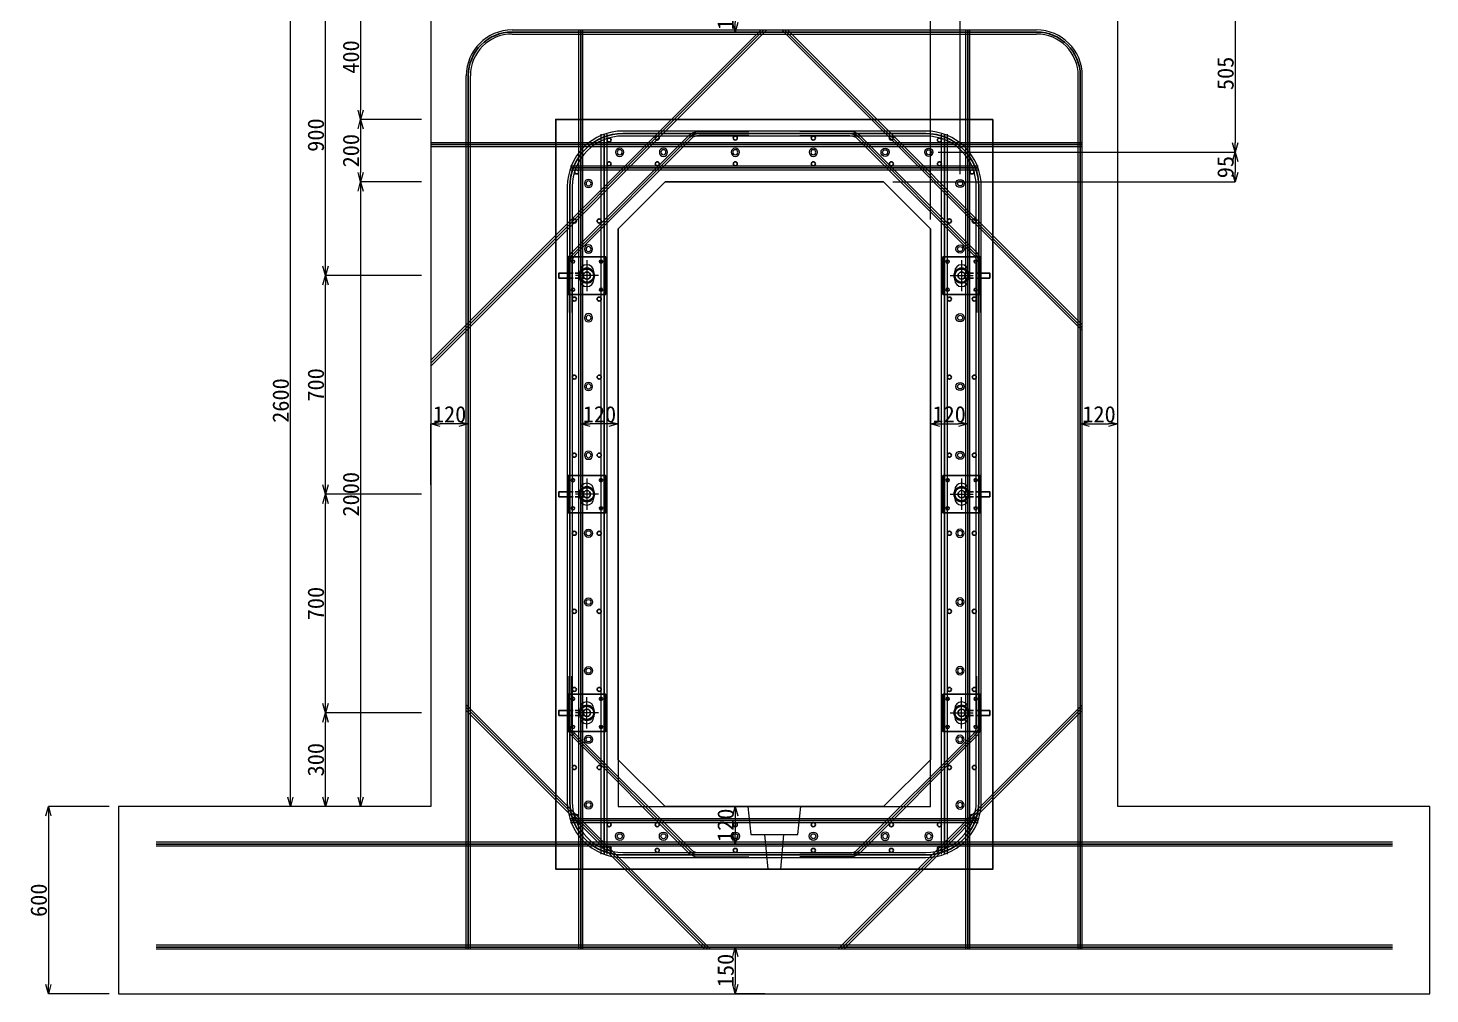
# Model space of a CAD drawing. Header units: millimetres. Extents: x 0 to 30738, y -2677 to 8936.
# Drawn here: x 19008 to 23498, y -1977 to 1116 of the extents above; entities that cross this region are included whole.
import ezdxf

# ---------------------------------------------------------------- set-up
doc = ezdxf.new("R2010")
doc.units = ezdxf.units.MM
doc.header["$LTSCALE"] = 15
doc.linetypes.add('CENTER2', pattern=[28.575, 19.05, -3.175, 3.175, -3.175])
doc.linetypes.add('HIDDEN2', pattern=[4.7625, 3.175, -1.5875])
for name, color, linetype, lineweight in [('0中心線', 7, 'CENTER2', 9), ('0寸法', 7, 'Continuous', 5), ('1Pca-BOX', 3, 'Continuous', 25), ('1シース・トランペットシース', 4, 'Continuous', 13), ('2現場打ち・増しコン', 1, 'HIDDEN2', 13), ('3PC定着具', 150, 'Continuous', 25), ('3機械式継手', 220, 'Continuous', 13), ('4現場打ち鉄筋', 6, 'Continuous', 25), ('4鉄筋A', 84, 'Continuous', 25), ('4鉄筋F1', 40, 'Continuous', 25), ('4鉄筋S1', 1, 'Continuous', 25), ('4鉄筋S2', 5, 'Continuous', 25), ('4鉄筋S3', 141, 'Continuous', 25), ('4鉄筋S4', 11, 'Continuous', 25)]:
    doc.layers.add(name, color=color, linetype=linetype, lineweight=lineweight)
for name, color, linetype, lineweight, plot in [('4現場打ち鉄筋補助', 8, 'Continuous', 5, False), ('4鉄筋補助', 8, 'Continuous', 5, False), ('D-WORK作業ﾚｲﾔ', 9, 'Continuous', 13, False)]:
    doc.layers.add(name, color=color, linetype=linetype, lineweight=lineweight, plot=plot)
doc.styles.add('寸法文字', font='MS Gothic.ttf')
doc.dimstyles.new('1／15', dxfattribs={"dimscale": 15, "dimtxt": 3.5, "dimasz": 2, "dimexe": 0, "dimexo": 2, "dimgap": 0.3, "dimtad": 1, "dimdec": 0, "dimzin": 1, "dimdsep": 46, "dimtxsty": '寸法文字', "dimblk": 'OPEN30', "dimcen": 2.5, "dimclrd": 256, "dimclre": 256, "dimclrt": 256, "dimadec": 0, "dimazin": 0, "dimtfac": 1, "dimtdec": 0, "dimtmove": 0, "dimatfit": 3, "dimldrblk": 'OPEN30', "dimfxl": 1, "dimlwd": 5, "dimlwe": 5, "dimarcsym": 0})

# ---------------------------------------------------------------- blocks, each defined once
blk = doc.blocks.new('支圧板φ19.3')
at = {"layer": '3PC定着具', "linetype": 'HIDDEN2', "ltscale": 0.25}
for p, q in [((-8, 8.3), (-8, 60)), ((8, 8.3), (8, 60))]:
    blk.add_line(p, q, dxfattribs=at)
at = {"layer": '3PC定着具'}
blk.add_lwpolyline([(8, 60), (8, 90), (-8, 90), (-8, 60)], dxfattribs=at)
blk.add_lwpolyline([(60, -60), (60, 60), (-60, 60), (-60, -60)], close=True, dxfattribs=at)
for centre, radius in [((-45, 45), 5), ((45, 45), 5), ((0, 0), 24), ((0, 0), 11.5), ((-45, -45), 5), ((45, -45), 5)]:
    blk.add_circle(centre, radius, dxfattribs=at)
blk = doc.blocks.new('_Open30')
at = {"color": 0, "linetype": 'ByBlock', "lineweight": -2}
for p, q in [((-1, 0.27), (0, 0)), ((0, 0), (-1, -0.27)), ((0, 0), (-1, 0))]:
    blk.add_line(p, q, dxfattribs=at)
blk = doc.blocks.new('*D38')
at = {"layer": '0寸法', "lineweight": 5, "transparency": 16777216}
for p, q in [((21368, 1223.4), (21273, 1223.4)), ((21273, 1193.4), (21273, 1133.4)), ((21368, 1103.4), (21273, 1103.4))]:
    blk.add_line(p, q, dxfattribs=at)
at = {"layer": 'Defpoints', "color": 0, "linetype": 'ByBlock', "transparency": 16777216}
for p in [(21398, 1223.4), (21273, 1103.4), (21398, 1103.4)]:
    blk.add_point(p, dxfattribs=at)
at = {"layer": '0寸法', "linetype": 'ByBlock', "lineweight": 5, "transparency": 16777216, "xscale": 30, "yscale": 30, "zscale": 30}
for p, rotation in [((21273, 1223.4), 90), ((21273, 1103.4), 270)]:
    blk.add_blockref('_Open30', p, dxfattribs=dict(at, rotation=rotation))
at = {"layer": '0寸法', "linetype": 'ByBlock', "transparency": 16777216, "insert": (21242.3, 1163.4), "char_height": 52.5, "attachment_point": 5, "rotation": 90, "style": '寸法文字'}
blk.add_mtext('120', dxfattribs=at)
blk = doc.blocks.new('*D44')
at = {"layer": '0寸法', "lineweight": 5, "transparency": 16777216}
for p, q in [((20268, 1223.4), (19848, 1223.4)), ((19848, -1346.6), (19848, 1193.4)), ((20268, -1376.6), (19848, -1376.6))]:
    blk.add_line(p, q, dxfattribs=at)
at = {"layer": 'Defpoints', "color": 0, "transparency": 16777216}
for p in [(19848, 1223.4), (20298, 1223.4), (20298, -1376.6)]:
    blk.add_point(p, dxfattribs=at)
at = {"layer": '0寸法', "lineweight": 5, "transparency": 16777216, "xscale": 30, "yscale": 30, "zscale": 30}
for p, rotation in [((19848, 1223.4), 90), ((19848, -1376.6), 270)]:
    blk.add_blockref('_Open30', p, dxfattribs=dict(at, rotation=rotation))
at = {"layer": '0寸法', "transparency": 16777216, "insert": (19817.3, -76.6), "char_height": 52.5, "attachment_point": 5, "rotation": 90, "style": '寸法文字'}
blk.add_mtext('2600', dxfattribs=at)
blk = doc.blocks.new('*D45')
at = {"layer": '0寸法', "lineweight": 5, "transparency": 16777216}
for p, q in [((20268, 1223.4), (19960.5, 1223.4)), ((19960.5, 353.4), (19960.5, 1193.4)), ((20268, 323.4), (19960.5, 323.4))]:
    blk.add_line(p, q, dxfattribs=at)
at = {"layer": 'Defpoints', "color": 0, "transparency": 16777216}
for p in [(19960.5, 1223.4), (20298, 1223.4), (20298, 323.4)]:
    blk.add_point(p, dxfattribs=at)
at = {"layer": '0寸法', "lineweight": 5, "transparency": 16777216, "xscale": 30, "yscale": 30, "zscale": 30}
for p, rotation in [((19960.5, 1223.4), 90), ((19960.5, 323.4), 270)]:
    blk.add_blockref('_Open30', p, dxfattribs=dict(at, rotation=rotation))
at = {"layer": '0寸法', "transparency": 16777216, "insert": (19929.8, 773.4), "char_height": 52.5, "attachment_point": 5, "rotation": 90, "style": '寸法文字'}
blk.add_mtext('900', dxfattribs=at)
blk = doc.blocks.new('*D46')
at = {"layer": '0寸法', "lineweight": 5, "transparency": 16777216}
for p, q in [((20268, 1223.4), (20073, 1223.4)), ((20073, 1193.4), (20073, 853.4)), ((20268, 823.4), (20073, 823.4))]:
    blk.add_line(p, q, dxfattribs=at)
at = {"layer": 'Defpoints', "color": 0, "transparency": 16777216}
for p in [(20298, 1223.4), (20073, 823.4), (20298, 823.4)]:
    blk.add_point(p, dxfattribs=at)
at = {"layer": '0寸法', "lineweight": 5, "transparency": 16777216, "xscale": 30, "yscale": 30, "zscale": 30}
for p, rotation in [((20073, 1223.4), 90), ((20073, 823.4), 270)]:
    blk.add_blockref('_Open30', p, dxfattribs=dict(at, rotation=rotation))
at = {"layer": '0寸法', "transparency": 16777216, "insert": (20042.3, 1023.4), "char_height": 52.5, "attachment_point": 5, "rotation": 90, "style": '寸法文字'}
blk.add_mtext('400', dxfattribs=at)
blk = doc.blocks.new('*D47')
at = {"layer": '0寸法', "lineweight": 5, "transparency": 16777216}
for p, q in [((20268, 823.4), (20073, 823.4)), ((20073, 793.4), (20073, 653.4)), ((20268, 623.4), (20073, 623.4))]:
    blk.add_line(p, q, dxfattribs=at)
at = {"layer": 'Defpoints', "color": 0, "transparency": 16777216}
for p in [(20298, 823.4), (20073, 623.4), (20298, 623.4)]:
    blk.add_point(p, dxfattribs=at)
at = {"layer": '0寸法', "lineweight": 5, "transparency": 16777216, "xscale": 30, "yscale": 30, "zscale": 30}
for p, rotation in [((20073, 823.4), 90), ((20073, 623.4), 270)]:
    blk.add_blockref('_Open30', p, dxfattribs=dict(at, rotation=rotation))
at = {"layer": '0寸法', "transparency": 16777216, "insert": (20042.3, 723.4), "char_height": 52.5, "attachment_point": 5, "rotation": 90, "style": '寸法文字'}
blk.add_mtext('200', dxfattribs=at)
blk = doc.blocks.new('*D49')
at = {"layer": '0寸法', "lineweight": 5, "transparency": 16777216}
for p, q in [((20268, 623.4), (20073, 623.4)), ((20073, 593.4), (20073, -1346.6)), ((20268, -1376.6), (20073, -1376.6))]:
    blk.add_line(p, q, dxfattribs=at)
at = {"layer": 'Defpoints', "color": 0, "transparency": 16777216}
for p in [(20298, 623.4), (20073, -1376.6), (20298, -1376.6)]:
    blk.add_point(p, dxfattribs=at)
at = {"layer": '0寸法', "lineweight": 5, "transparency": 16777216, "xscale": 30, "yscale": 30, "zscale": 30}
for p, rotation in [((20073, 623.4), 90), ((20073, -1376.6), 270)]:
    blk.add_blockref('_Open30', p, dxfattribs=dict(at, rotation=rotation))
at = {"layer": '0寸法', "transparency": 16777216, "insert": (20042.3, -376.6), "char_height": 52.5, "attachment_point": 5, "rotation": 90, "style": '寸法文字'}
blk.add_mtext('2000', dxfattribs=at)
blk = doc.blocks.new('*D48')
at = {"layer": '0寸法', "lineweight": 5, "transparency": 16777216}
for p, q in [((19268, -1376.6), (19073, -1376.6)), ((19073, -1406.6), (19073, -1946.6)), ((19268, -1976.6), (19073, -1976.6))]:
    blk.add_line(p, q, dxfattribs=at)
at = {"layer": 'Defpoints', "color": 0, "transparency": 16777216}
for p in [(19298, -1376.6), (19073, -1976.6), (19298, -1976.6)]:
    blk.add_point(p, dxfattribs=at)
at = {"layer": '0寸法', "lineweight": 5, "transparency": 16777216, "xscale": 30, "yscale": 30, "zscale": 30}
for p, rotation in [((19073, -1376.6), 90), ((19073, -1976.6), 270)]:
    blk.add_blockref('_Open30', p, dxfattribs=dict(at, rotation=rotation))
at = {"layer": '0寸法', "transparency": 16777216, "insert": (19042.3, -1676.6), "char_height": 52.5, "attachment_point": 5, "rotation": 90, "style": '寸法文字'}
blk.add_mtext('600', dxfattribs=at)
blk = doc.blocks.new('*D50')
at = {"layer": '0寸法', "lineweight": 5, "transparency": 16777216}
for p, q in [((20268, 323.4), (19960.5, 323.4)), ((19960.5, -346.6), (19960.5, 293.4)), ((20268, -376.6), (19960.5, -376.6))]:
    blk.add_line(p, q, dxfattribs=at)
at = {"layer": 'Defpoints', "color": 0, "transparency": 16777216}
for p in [(19960.5, 323.4), (20298, 323.4), (20298, -376.6)]:
    blk.add_point(p, dxfattribs=at)
at = {"layer": '0寸法', "lineweight": 5, "transparency": 16777216, "xscale": 30, "yscale": 30, "zscale": 30}
for p, rotation in [((19960.5, 323.4), 90), ((19960.5, -376.6), 270)]:
    blk.add_blockref('_Open30', p, dxfattribs=dict(at, rotation=rotation))
at = {"layer": '0寸法', "transparency": 16777216, "insert": (19929.8, -26.6), "char_height": 52.5, "attachment_point": 5, "rotation": 90, "style": '寸法文字'}
blk.add_mtext('700', dxfattribs=at)
blk = doc.blocks.new('*D51')
at = {"layer": '0寸法', "lineweight": 5, "transparency": 16777216}
for p, q in [((20268, -376.6), (19960.5, -376.6)), ((19960.5, -1046.6), (19960.5, -406.6)), ((20268, -1076.6), (19960.5, -1076.6))]:
    blk.add_line(p, q, dxfattribs=at)
at = {"layer": 'Defpoints', "color": 0, "transparency": 16777216}
for p in [(19960.5, -376.6), (20298, -376.6), (20298, -1076.6)]:
    blk.add_point(p, dxfattribs=at)
at = {"layer": '0寸法', "lineweight": 5, "transparency": 16777216, "xscale": 30, "yscale": 30, "zscale": 30}
for p, rotation in [((19960.5, -376.6), 90), ((19960.5, -1076.6), 270)]:
    blk.add_blockref('_Open30', p, dxfattribs=dict(at, rotation=rotation))
at = {"layer": '0寸法', "transparency": 16777216, "insert": (19929.8, -726.6), "char_height": 52.5, "attachment_point": 5, "rotation": 90, "style": '寸法文字'}
blk.add_mtext('700', dxfattribs=at)
blk = doc.blocks.new('*D52')
at = {"layer": '0寸法', "lineweight": 5, "transparency": 16777216}
for p, q in [((20268, -1076.6), (19960.5, -1076.6)), ((19960.5, -1346.6), (19960.5, -1106.6)), ((20268, -1376.6), (19960.5, -1376.6))]:
    blk.add_line(p, q, dxfattribs=at)
at = {"layer": 'Defpoints', "color": 0, "transparency": 16777216}
for p in [(19960.5, -1076.6), (20298, -1076.6), (20298, -1376.6)]:
    blk.add_point(p, dxfattribs=at)
at = {"layer": '0寸法', "lineweight": 5, "transparency": 16777216, "xscale": 30, "yscale": 30, "zscale": 30}
for p, rotation in [((19960.5, -1076.6), 90), ((19960.5, -1376.6), 270)]:
    blk.add_blockref('_Open30', p, dxfattribs=dict(at, rotation=rotation))
at = {"layer": '0寸法', "transparency": 16777216, "insert": (19929.8, -1226.6), "char_height": 52.5, "attachment_point": 5, "rotation": 90, "style": '寸法文字'}
blk.add_mtext('300', dxfattribs=at)
blk = doc.blocks.new('*D53')
at = {"layer": '0寸法', "lineweight": 5, "transparency": 16777216}
for p, q in [((20298, -346.6), (20298, -151.6)), ((20388, -151.6), (20328, -151.6)), ((20418, -346.6), (20418, -151.6))]:
    blk.add_line(p, q, dxfattribs=at)
at = {"layer": 'Defpoints', "color": 0, "linetype": 'ByBlock', "transparency": 16777216}
for p in [(20298, -151.6), (20298, -376.6), (20418, -376.6)]:
    blk.add_point(p, dxfattribs=at)
at = {"layer": '0寸法', "linetype": 'ByBlock', "lineweight": 5, "transparency": 16777216, "xscale": 30, "yscale": 30, "zscale": 30, "rotation": 180}
blk.add_blockref('_Open30', (20298, -151.6), dxfattribs=at)
at = {"layer": '0寸法', "linetype": 'ByBlock', "lineweight": 5, "transparency": 16777216, "xscale": 30, "yscale": 30, "zscale": 30}
blk.add_blockref('_Open30', (20418, -151.6), dxfattribs=at)
at = {"layer": '0寸法', "linetype": 'ByBlock', "transparency": 16777216, "insert": (20358, -120.9), "char_height": 52.5, "attachment_point": 5, "style": '寸法文字'}
blk.add_mtext('120', dxfattribs=at)
blk = doc.blocks.new('*D54')
at = {"layer": '0寸法', "lineweight": 5, "transparency": 16777216}
for p, q in [((21368, -1826.6), (21273, -1826.6)), ((21273, -1856.6), (21273, -1946.6)), ((21368, -1976.6), (21273, -1976.6))]:
    blk.add_line(p, q, dxfattribs=at)
at = {"layer": 'Defpoints', "color": 0, "linetype": 'ByBlock', "transparency": 16777216}
for p in [(21398, -1826.6), (21273, -1976.6), (21398, -1976.6)]:
    blk.add_point(p, dxfattribs=at)
at = {"layer": '0寸法', "linetype": 'ByBlock', "lineweight": 5, "transparency": 16777216, "xscale": 30, "yscale": 30, "zscale": 30}
for p, rotation in [((21273, -1826.6), 90), ((21273, -1976.6), 270)]:
    blk.add_blockref('_Open30', p, dxfattribs=dict(at, rotation=rotation))
at = {"layer": '0寸法', "linetype": 'ByBlock', "transparency": 16777216, "insert": (21242.3, -1901.6), "char_height": 52.5, "attachment_point": 5, "rotation": 90, "style": '寸法文字'}
blk.add_mtext('150', dxfattribs=at)
blk = doc.blocks.new('*D55')
at = {"layer": '0寸法', "lineweight": 5, "transparency": 16777216}
for p, q in [((21368, -1376.6), (21273, -1376.6)), ((21273, -1406.6), (21273, -1466.6)), ((21368, -1496.6), (21273, -1496.6))]:
    blk.add_line(p, q, dxfattribs=at)
at = {"layer": 'Defpoints', "color": 0, "linetype": 'ByBlock', "transparency": 16777216}
for p in [(21398, -1376.6), (21273, -1496.6), (21398, -1496.6)]:
    blk.add_point(p, dxfattribs=at)
at = {"layer": '0寸法', "linetype": 'ByBlock', "lineweight": 5, "transparency": 16777216, "xscale": 30, "yscale": 30, "zscale": 30}
for p, rotation in [((21273, -1376.6), 90), ((21273, -1496.6), 270)]:
    blk.add_blockref('_Open30', p, dxfattribs=dict(at, rotation=rotation))
at = {"layer": '0寸法', "linetype": 'ByBlock', "transparency": 16777216, "insert": (21242.3, -1436.6), "char_height": 52.5, "attachment_point": 5, "rotation": 90, "style": '寸法文字'}
blk.add_mtext('120', dxfattribs=at)
blk = doc.blocks.new('*D56')
at = {"layer": '0寸法', "lineweight": 5, "transparency": 16777216}
for p, q in [((20778, -346.6), (20778, -151.6)), ((20868, -151.6), (20808, -151.6)), ((20898, -346.6), (20898, -151.6))]:
    blk.add_line(p, q, dxfattribs=at)
at = {"layer": 'Defpoints', "color": 0, "linetype": 'ByBlock', "transparency": 16777216}
for p in [(20778, -151.6), (20778, -376.6), (20898, -376.6)]:
    blk.add_point(p, dxfattribs=at)
at = {"layer": '0寸法', "linetype": 'ByBlock', "lineweight": 5, "transparency": 16777216, "xscale": 30, "yscale": 30, "zscale": 30, "rotation": 180}
blk.add_blockref('_Open30', (20778, -151.6), dxfattribs=at)
at = {"layer": '0寸法', "linetype": 'ByBlock', "lineweight": 5, "transparency": 16777216, "xscale": 30, "yscale": 30, "zscale": 30}
blk.add_blockref('_Open30', (20898, -151.6), dxfattribs=at)
at = {"layer": '0寸法', "linetype": 'ByBlock', "transparency": 16777216, "insert": (20838, -120.9), "char_height": 52.5, "attachment_point": 5, "style": '寸法文字'}
blk.add_mtext('120', dxfattribs=at)
blk = doc.blocks.new('*D58')
at = {"layer": '0寸法', "lineweight": 5, "transparency": 16777216}
for p, q in [((22378, -346.6), (22378, -151.6)), ((22408, -151.6), (22468, -151.6)), ((22498, -346.6), (22498, -151.6))]:
    blk.add_line(p, q, dxfattribs=at)
at = {"layer": 'Defpoints', "color": 0, "linetype": 'ByBlock', "transparency": 16777216}
for p in [(22498, -151.6), (22378, -376.6), (22498, -376.6)]:
    blk.add_point(p, dxfattribs=at)
at = {"layer": '0寸法', "linetype": 'ByBlock', "lineweight": 5, "transparency": 16777216, "xscale": 30, "yscale": 30, "zscale": 30, "rotation": 180}
blk.add_blockref('_Open30', (22378, -151.6), dxfattribs=at)
at = {"layer": '0寸法', "linetype": 'ByBlock', "lineweight": 5, "transparency": 16777216, "xscale": 30, "yscale": 30, "zscale": 30}
blk.add_blockref('_Open30', (22498, -151.6), dxfattribs=at)
at = {"layer": '0寸法', "linetype": 'ByBlock', "transparency": 16777216, "insert": (22438, -120.9), "char_height": 52.5, "attachment_point": 5, "style": '寸法文字'}
blk.add_mtext('120', dxfattribs=at)
blk = doc.blocks.new('*D57')
at = {"layer": '0寸法', "lineweight": 5, "transparency": 16777216}
for p, q in [((21898, -346.6), (21898, -151.6)), ((21928, -151.6), (21988, -151.6)), ((22018, -346.6), (22018, -151.6))]:
    blk.add_line(p, q, dxfattribs=at)
at = {"layer": 'Defpoints', "color": 0, "linetype": 'ByBlock', "transparency": 16777216}
for p in [(22018, -151.6), (21898, -376.6), (22018, -376.6)]:
    blk.add_point(p, dxfattribs=at)
at = {"layer": '0寸法', "linetype": 'ByBlock', "lineweight": 5, "transparency": 16777216, "xscale": 30, "yscale": 30, "zscale": 30, "rotation": 180}
blk.add_blockref('_Open30', (21898, -151.6), dxfattribs=at)
at = {"layer": '0寸法', "linetype": 'ByBlock', "lineweight": 5, "transparency": 16777216, "xscale": 30, "yscale": 30, "zscale": 30}
blk.add_blockref('_Open30', (22018, -151.6), dxfattribs=at)
at = {"layer": '0寸法', "linetype": 'ByBlock', "transparency": 16777216, "insert": (21958, -120.9), "char_height": 52.5, "attachment_point": 5, "style": '寸法文字'}
blk.add_mtext('120', dxfattribs=at)
blk = doc.blocks.new('*U60')
at = {"layer": '3機械式継手', "ltscale": 0.8}
for radius in [13.2, 8]:
    blk.add_circle((0, 0), radius, dxfattribs=at)
blk = doc.blocks.new('*D63')
at = {"layer": '0寸法', "lineweight": 5, "transparency": 16777216}
for p, q in [((22528, 1223.4), (22874.2, 1223.4)), ((22874.2, 1193.4), (22874.2, 748.4)), ((21923, 718.4), (22874.2, 718.4))]:
    blk.add_line(p, q, dxfattribs=at)
at = {"layer": 'Defpoints', "color": 0, "linetype": 'ByBlock', "transparency": 16777216}
for p in [(22498, 1223.4), (21893, 718.4), (22874.2, 718.4)]:
    blk.add_point(p, dxfattribs=at)
at = {"layer": '0寸法', "linetype": 'ByBlock', "lineweight": 5, "transparency": 16777216, "xscale": 30, "yscale": 30, "zscale": 30}
for p, rotation in [((22874.2, 1223.4), 90), ((22874.2, 718.4), 270)]:
    blk.add_blockref('_Open30', p, dxfattribs=dict(at, rotation=rotation))
at = {"layer": '0寸法', "linetype": 'ByBlock', "transparency": 16777216, "insert": (22843.4, 970.9), "char_height": 52.5, "attachment_point": 5, "rotation": 90, "style": '寸法文字'}
blk.add_mtext('505', dxfattribs=at)
blk = doc.blocks.new('*D64')
at = {"layer": '0寸法', "lineweight": 5, "transparency": 16777216}
for p, q in [((21923, 718.4), (22874.2, 718.4)), ((22874.2, 688.4), (22874.2, 653.4)), ((21778, 623.4), (22874.2, 623.4))]:
    blk.add_line(p, q, dxfattribs=at)
at = {"layer": 'Defpoints', "color": 0, "linetype": 'ByBlock', "transparency": 16777216}
for p in [(21893, 718.4), (21748, 623.4), (22874.2, 623.4)]:
    blk.add_point(p, dxfattribs=at)
at = {"layer": '0寸法', "linetype": 'ByBlock', "lineweight": 5, "transparency": 16777216, "xscale": 30, "yscale": 30, "zscale": 30}
for p, rotation in [((22874.2, 718.4), 90), ((22874.2, 623.4), 270)]:
    blk.add_blockref('_Open30', p, dxfattribs=dict(at, rotation=rotation))
at = {"layer": '0寸法', "linetype": 'ByBlock', "transparency": 16777216, "insert": (22843.4, 670.9), "char_height": 52.5, "attachment_point": 5, "rotation": 90, "style": '寸法文字'}
blk.add_mtext('95', dxfattribs=at)
blk = doc.blocks.new('*D65')
at = {"layer": '0寸法', "lineweight": 5, "transparency": 16777216}
for p, q in [((21993, 648.4), (21993, 1765.5)), ((22468, 1765.5), (22023, 1765.5)), ((22498, 1253.4), (22498, 1765.5))]:
    blk.add_line(p, q, dxfattribs=at)
at = {"layer": 'Defpoints', "color": 0, "linetype": 'ByBlock', "transparency": 16777216}
for p in [(21993, 1765.5), (22498, 1223.4), (21993, 618.4)]:
    blk.add_point(p, dxfattribs=at)
at = {"layer": '0寸法', "linetype": 'ByBlock', "lineweight": 5, "transparency": 16777216, "xscale": 30, "yscale": 30, "zscale": 30, "rotation": 180}
blk.add_blockref('_Open30', (21993, 1765.5), dxfattribs=at)
at = {"layer": '0寸法', "linetype": 'ByBlock', "lineweight": 5, "transparency": 16777216, "xscale": 30, "yscale": 30, "zscale": 30}
blk.add_blockref('_Open30', (22498, 1765.5), dxfattribs=at)
at = {"layer": '0寸法', "linetype": 'ByBlock', "transparency": 16777216, "insert": (22245.5, 1796.2), "char_height": 52.5, "attachment_point": 5, "style": '寸法文字'}
blk.add_mtext('505', dxfattribs=at)
blk = doc.blocks.new('*D66')
at = {"layer": '0寸法', "lineweight": 5, "transparency": 16777216}
for p, q in [((21898, 503.4), (21898, 1765.5)), ((21963, 1765.5), (21928, 1765.5)), ((21993, 648.4), (21993, 1765.5))]:
    blk.add_line(p, q, dxfattribs=at)
at = {"layer": 'Defpoints', "color": 0, "linetype": 'ByBlock', "transparency": 16777216}
for p in [(21898, 1765.5), (21993, 618.4), (21898, 473.4)]:
    blk.add_point(p, dxfattribs=at)
at = {"layer": '0寸法', "linetype": 'ByBlock', "lineweight": 5, "transparency": 16777216, "xscale": 30, "yscale": 30, "zscale": 30, "rotation": 180}
blk.add_blockref('_Open30', (21898, 1765.5), dxfattribs=at)
at = {"layer": '0寸法', "linetype": 'ByBlock', "lineweight": 5, "transparency": 16777216, "xscale": 30, "yscale": 30, "zscale": 30}
blk.add_blockref('_Open30', (21993, 1765.5), dxfattribs=at)
at = {"layer": '0寸法', "linetype": 'ByBlock', "transparency": 16777216, "insert": (21945.5, 1796.2), "char_height": 52.5, "attachment_point": 5, "style": '寸法文字'}
blk.add_mtext('95', dxfattribs=at)

msp = doc.modelspace()

# ---------------------------------------------------------------- linework, layer by layer
at = {"layer": '0中心線', "lineweight": 9}
for p, q in [((20798, 373.4), (20798, 273.4)), ((21998, 373.4), (21998, 273.4)), ((20835, 323.4), (20761, 323.4)), ((21961, 323.4), (22035, 323.4)), ((20798, -326.6), (20798, -426.6)), ((21998, -326.6), (21998, -426.6)), ((20835, -376.6), (20761, -376.6)), ((21961, -376.6), (22035, -376.6)), ((20798, -1126.6), (20798, -1026.6)), ((21998, -1126.6), (21998, -1026.6)), ((20835, -1076.6), (20761, -1076.6)), ((21961, -1076.6), (22035, -1076.6))]:
    msp.add_line(p, q, dxfattribs=at)
at = {"layer": '1Pca-BOX'}
for points in [[(22098, 823.4), (22098, -1576.6), (20698, -1576.6), (20698, 823.4)], [(21898, 473.4), (21898, -1226.6), (21748, -1376.6), (21048, -1376.6), (20898, -1226.6), (20898, 473.4), (21048, 623.4), (21748, 623.4)]]:
    msp.add_lwpolyline(points, close=True, dxfattribs=at)
at = {"layer": '1シース・トランペットシース', "lineweight": 9}
for p, q in [((20776, 310.4), (20776, 336.4)), ((20820, 310.4), (20820, 336.4)), ((21976, 310.4), (21976, 336.4)), ((22020, 310.4), (22020, 336.4)), ((20776, -389.6), (20776, -363.6)), ((20820, -389.6), (20820, -363.6)), ((21976, -389.6), (21976, -363.6)), ((22020, -389.6), (22020, -363.6)), ((20776, -1063.6), (20776, -1089.6)), ((20820, -1063.6), (20820, -1089.6)), ((21976, -1063.6), (21976, -1089.6)), ((22020, -1063.6), (22020, -1089.6))]:
    msp.add_line(p, q, dxfattribs=at)
for centre in [(20798, 323.4), (21998, 323.4), (20798, -376.6), (21998, -376.6), (20798, -1076.6), (21998, -1076.6)]:
    msp.add_circle(centre, 21, dxfattribs=at)
for centre, start, end in [((20798, 336.4), 0, 180), ((21998, 336.4), 0, 180), ((20798, 310.4), 180, 0), ((21998, 310.4), 180, 0), ((20798, -363.6), 0, 180), ((21998, -363.6), 0, 180), ((20798, -389.6), 180, 0), ((21998, -389.6), 180, 0), ((20798, -1063.6), 0, 180), ((21998, -1063.6), 0, 180), ((20798, -1089.6), 180, 0), ((21998, -1089.6), 180, 0)]:
    msp.add_arc(centre, 22, start, end, dxfattribs=at)
at = {"layer": '2現場打ち・増しコン', "linetype": 'ByBlock'}
for points in [[(20298, -1376.6), (19298, -1376.6), (19298, -1976.6), (23498, -1976.6), (23498, -1376.6), (22498, -1376.6), (22498, 1223.4), (20298, 1223.4)], [(20898, -1376.6), (21898, -1376.6), (21898, 473.4), (21748, 623.4), (21048, 623.4), (20898, 473.4)]]:
    msp.add_lwpolyline(points, close=True, dxfattribs=at)
at = {"layer": '4現場打ち鉄筋'}
for p, q in [((20298, 43.1), (21364.8, 1109.9)), ((20558, 1103.4), (22238, 1103.4)), ((20778, -1833.1), (20778, 1109.9)), ((22384.5, 156.6), (21431.2, 1109.9)), ((22018, -1833.1), (22018, 1109.9)), ((20418, -1833.1), (20418, 963.4)), ((22378, -1833.1), (22378, 963.4)), ((20298, 743.4), (22384.5, 743.4)), ((21184.8, -1833.1), (20411.5, -1059.9)), ((21611.2, -1833.1), (22384.5, -1059.9)), ((23378, -1496.6), (19418, -1496.6)), ((23378, -1826.6), (19418, -1826.6))]:
    msp.add_line(p, q, dxfattribs=at)
for centre, start, end in [((20558, 963.4), 90, 180), ((22238, 963.4), 0, 90)]:
    msp.add_arc(centre, 140, start, end, dxfattribs=at)
at = {"layer": '4現場打ち鉄筋補助'}
for p, q in [((20298, 33.9), (21374, 1109.9)), ((20298, 52.3), (21355.6, 1109.9)), ((20558, 1109.9), (22238, 1109.9)), ((20558, 1096.9), (22238, 1096.9)), ((20771.5, -1833.1), (20771.5, 1109.9)), ((20784.5, -1833.1), (20784.5, 1109.9)), ((22384.5, 147.4), (21422, 1109.9)), ((22384.5, 165.8), (21440.4, 1109.9)), ((22011.5, -1833.1), (22011.5, 1109.9)), ((22024.5, -1833.1), (22024.5, 1109.9)), ((20411.5, -1833.1), (20411.5, 963.4)), ((20424.5, -1833.1), (20424.5, 963.4)), ((22371.5, -1833.1), (22371.5, 963.4)), ((22384.5, -1833.1), (22384.5, 963.4)), ((20298, 749.9), (22384.5, 749.9)), ((20298, 736.9), (22384.5, 736.9)), ((21194, -1833.1), (20411.5, -1050.7)), ((21175.6, -1833.1), (20411.5, -1069)), ((21602, -1833.1), (22384.5, -1050.7)), ((21620.4, -1833.1), (22384.5, -1069)), ((23378, -1490.1), (19418, -1490.1)), ((23378, -1503.1), (19418, -1503.1)), ((23378, -1820.1), (19418, -1820.1)), ((23378, -1833.1), (19418, -1833.1))]:
    msp.add_line(p, q, dxfattribs=at)
for centre, radius, start, end in [((20558, 963.4), 146.5, 90, 180), ((20558, 963.4), 133.5, 90, 180), ((22238, 963.4), 146.5, 0, 90), ((22238, 963.4), 133.5, 0, 90)]:
    msp.add_arc(centre, radius, start, end, dxfattribs=at)
at = {"layer": '4鉄筋A'}
for points in [[(20743, 205.4), (20743, 365.4, -0.198912), (20754.7, 393.7), (21127.7, 766.6, -0.198912), (21156, 778.4), (21316, 778.4)], [(22053, 205.4), (22053, 365.4, 0.198912), (22041.3, 393.7), (21668.4, 766.6, 0.198912), (21640.1, 778.4), (21480.1, 778.4)], [(20743, -958.7), (20743, -1118.7, 0.198912), (20754.7, -1147), (21127.7, -1519.9, 0.198912), (21156, -1531.6), (21316, -1531.6)], [(22053, -958.7), (22053, -1118.7, -0.198912), (22041.3, -1147), (21668.4, -1519.9, -0.198912), (21640.1, -1531.6), (21480.1, -1531.6)]]:
    msp.add_lwpolyline(points, format="xyb", dxfattribs=at)
at = {"layer": '4鉄筋F1', "linetype": 'ByBlock'}
for centre in [(20869, 757.4), (21023, 763.9), (21273, 763.9), (21523, 763.9), (21773, 763.9), (21927, 757.4), (20869, 681.4), (21023, 681.4), (21273, 681.4), (21523, 681.4), (21773, 681.4), (21927, 681.4), (20764.8, 655.4), (22031.3, 655.4), (20757.5, 498.4), (20837, 498.4), (21959, 498.4), (22038.5, 498.4), (20757.5, 248.4), (20837, 248.4), (21959, 248.4), (22038.5, 248.4), (20757.5, -1.6), (20837, -1.6), (21959, -1.6), (22038.5, -1.6), (20757.5, -251.6), (20837, -251.6), (21959, -251.6), (22038.5, -251.6), (20757.5, -501.6), (20837, -501.6), (21959, -501.6), (22038.5, -501.6), (20757.5, -751.6), (20837, -751.6), (21959, -751.6), (22038.5, -751.6), (20757.5, -1001.6), (20837, -1001.6), (21959, -1001.6), (22038.5, -1001.6), (20757.5, -1251.6), (20837, -1251.6), (21959, -1251.6), (22038.5, -1251.6), (20764.8, -1408.6), (20869, -1434.6), (21023, -1434.6), (21273, -1434.6), (21523, -1434.6), (21773, -1434.6), (21927, -1434.6), (22031.3, -1408.6), (20869, -1510.6), (21023, -1517.1), (21273, -1517.1), (21523, -1517.1), (21773, -1517.1), (21927, -1510.6)]:
    msp.add_circle(centre, 6.5, dxfattribs=at)
at = {"layer": '4鉄筋S1'}
msp.add_lwpolyline([(20913, -1531.6), (21883, -1531.6, 0.414214), (22053, -1361.6), (22053, 608.4, 0.414214), (21883, 778.4), (20913, 778.4, 0.414214), (20743, 608.4), (20743, -1361.6, 0.414214)], format="xyb", close=True, dxfattribs=at)
at = {"layer": '4鉄筋S2'}
msp.add_line((20745.5, 668.4), (22050.6, 668.4), dxfattribs=at)
at = {"layer": '4鉄筋S3'}
msp.add_line((20745.5, -1421.6), (22050.6, -1421.6), dxfattribs=at)
at = {"layer": '4鉄筋S4'}
for p, q in [((20853, -1529.2), (20853, 775.9)), ((21943, -1529.2), (21943, 775.9))]:
    msp.add_line(p, q, dxfattribs=at)
at = {"layer": '4鉄筋補助'}
for p, q in [((20843.5, -1529.2), (20843.5, 775.9)), ((20862.5, -1529.2), (20862.5, 775.9)), ((21933.5, -1529.2), (21933.5, 775.9)), ((21952.5, -1529.2), (21952.5, 775.9)), ((20745.5, 674.9), (22050.6, 674.9)), ((20745.5, 661.9), (22050.6, 661.9)), ((20745.5, -1415.1), (22050.6, -1415.1)), ((20745.5, -1428.1), (22050.6, -1428.1))]:
    msp.add_line(p, q, dxfattribs=at)
for points in [[(20913, -1539.6), (21883, -1539.6, 0.414214), (22061, -1361.6), (22061, 608.4, 0.414214), (21883, 786.4), (20913, 786.4, 0.414214), (20735, 608.4), (20735, -1361.6, 0.414214)], [(20913, -1523.6), (21883, -1523.6, 0.414214), (22045, -1361.6), (22045, 608.4, 0.414214), (21883, 770.4), (20913, 770.4, 0.414214), (20751, 608.4), (20751, -1361.6, 0.414214)]]:
    msp.add_lwpolyline(points, format="xyb", close=True, dxfattribs=at)
for points in [[(20736.5, 205.4), (20736.5, 365.4, -0.198912), (20750.2, 398.3), (21123.1, 771.2, -0.198912), (21156, 784.9), (21316, 784.9)], [(21316, 771.9), (21156, 771.9, 0.198912), (21132.3, 762), (20759.3, 389.1, 0.198912), (20749.5, 365.4), (20749.5, 205.4)], [(22059.5, 205.4), (22059.5, 365.4, 0.198912), (22045.9, 398.3), (21673, 771.2, 0.198912), (21640.1, 784.9), (21480.1, 784.9)], [(21480.1, 771.9), (21640.1, 771.9, -0.198912), (21663.8, 762), (22036.7, 389.1, -0.198912), (22046.5, 365.4), (22046.5, 205.4)], [(20736.5, -958.7), (20736.5, -1118.7, 0.198912), (20750.2, -1151.6), (21123.1, -1524.5, 0.198912), (21156, -1538.1), (21316, -1538.1)], [(21316, -1525.1), (21156, -1525.1, -0.198912), (21132.3, -1515.3), (20759.3, -1142.4, -0.198912), (20749.5, -1118.7), (20749.5, -958.7)], [(21480.1, -1525.1), (21640.1, -1525.1, 0.198912), (21663.8, -1515.3), (22036.7, -1142.4, 0.198912), (22046.5, -1118.7), (22046.5, -958.7)], [(22059.5, -958.7), (22059.5, -1118.7, -0.198912), (22045.9, -1151.6), (21673, -1524.5, -0.198912), (21640.1, -1538.1), (21480.1, -1538.1)]]:
    msp.add_lwpolyline(points, format="xyb", dxfattribs=at)
at = {"layer": 'D-WORK作業ﾚｲﾔ', "ltscale": 10}
msp.add_line((21428, -1466.6), (21418, -1576.6), dxfattribs=at)
at = {"layer": 'D-WORK作業ﾚｲﾔ', "ltscale": 3}
msp.add_lwpolyline([(21473, -1466.6), (21483, -1376.6), (21313, -1376.6), (21323, -1466.6)], close=True, dxfattribs=at)
msp.add_lwpolyline([(21418, -1576.6), (21378, -1576.6), (21368, -1466.6)], dxfattribs=at)

# ---------------------------------------------------------------- block references
at = {"layer": '3PC定着具', "rotation": 90}
for p in [(20798, 323.4), (20798, -376.6), (20798, -1076.6)]:
    msp.add_blockref('支圧板φ19.3', p, dxfattribs=at)
at = {"layer": '3PC定着具', "xscale": -1, "rotation": 270}
for p in [(21998, 323.4), (21998, -376.6), (21998, -1076.6)]:
    msp.add_blockref('支圧板φ19.3', p, dxfattribs=at)
at = {"layer": '3機械式継手', "xscale": -1, "rotation": 180}
for p in [(20903, 718.4), (21043, 718.4), (21273, 718.4), (21523, 718.4), (20803, 618.4), (20803, 408.4), (20803, 188.4), (20803, -31.6), (20803, -251.6)]:
    msp.add_blockref('*U60', p, dxfattribs=at)
at = {"layer": '3機械式継手', "rotation": 180}
for p in [(21753, 718.4), (21893, 718.4), (21993, 618.4), (21993, 408.4), (21993, 188.4), (21993, -31.6), (21993, -251.6)]:
    msp.add_blockref('*U60', p, dxfattribs=at)
at = {"layer": '3機械式継手'}
for p in [(20803, -501.6), (20803, -721.6), (20803, -941.6), (20803, -1161.6), (20803, -1371.6), (20903, -1471.6), (21043, -1471.6), (21273, -1471.6), (21523, -1471.6)]:
    msp.add_blockref('*U60', p, dxfattribs=at)
at = {"layer": '3機械式継手', "xscale": -1}
for p in [(21993, -501.6), (21993, -721.6), (21993, -941.6), (21993, -1161.6), (21993, -1371.6), (21753, -1471.6), (21893, -1471.6)]:
    msp.add_blockref('*U60', p, dxfattribs=at)

# ---------------------------------------------------------------- dimensions: what is measured, and where the dimension line sits
at = {"layer": '0寸法', "linetype": 'ByBlock'}
for base, p1, p2, picture, middle in [((21898, 1765.5), (21993, 618.4), (21898, 473.4), '*D66', (21945.5, 1796.2)), ((21993, 1765.5), (22498, 1223.4), (21993, 618.4), '*D65', (22245.5, 1796.2)), ((20298, -151.6), (20418, -376.6), (20298, -376.6), '*D53', (20358, -120.9)), ((20778, -151.6), (20898, -376.6), (20778, -376.6), '*D56', (20838, -120.9))]:
    dim = msp.add_linear_dim(base=base, p1=p1, p2=p2, dimstyle='1／15', dxfattribs=at)
    dim.commit()
    dim.dimension.update_dxf_attribs({"geometry": picture, "text_midpoint": middle})
at = {"layer": '0寸法'}
for base, p1, p2, picture, middle in [((19848, 1223.4), (20298, -1376.6), (20298, 1223.4), '*D44', (19817.3, -76.6)), ((19960.5, 1223.4), (20298, 323.4), (20298, 1223.4), '*D45', (19929.8, 773.4)), ((20073, 823.4), (20298, 1223.4), (20298, 823.4), '*D46', (20042.3, 1023.4)), ((20073, 623.4), (20298, 823.4), (20298, 623.4), '*D47', (20042.3, 723.4)), ((20073, -1376.6), (20298, 623.4), (20298, -1376.6), '*D49', (20042.3, -376.6)), ((19960.5, 323.4), (20298, -376.6), (20298, 323.4), '*D50', (19929.8, -26.6)), ((19960.5, -376.6), (20298, -1076.6), (20298, -376.6), '*D51', (19929.8, -726.6)), ((19960.5, -1076.6), (20298, -1376.6), (20298, -1076.6), '*D52', (19929.8, -1226.6)), ((19073, -1976.6), (19298, -1376.6), (19298, -1976.6), '*D48', (19042.3, -1676.6))]:
    dim = msp.add_linear_dim(base=base, p1=p1, p2=p2, angle=90, dimstyle='1／15', dxfattribs=at)
    dim.commit()
    dim.dimension.update_dxf_attribs({"geometry": picture, "text_midpoint": middle})
at = {"layer": '0寸法', "linetype": 'ByBlock'}
for base, p1, p2, angle, picture, middle in [((21273, 1103.4), (21398, 1223.4), (21398, 1103.4), 90, '*D38', (21242.3, 1163.4)), ((22874.2, 718.4), (22498, 1223.4), (21893, 718.4), 90, '*D63', (22843.4, 970.9)), ((22874.2, 623.4), (21893, 718.4), (21748, 623.4), 90, '*D64', (22843.4, 670.9)), ((22018, -151.6), (21898, -376.6), (22018, -376.6), 180, '*D57', (21958, -120.9)), ((22498, -151.6), (22378, -376.6), (22498, -376.6), 180, '*D58', (22438, -120.9)), ((21273, -1496.6), (21398, -1376.6), (21398, -1496.6), 90, '*D55', (21242.3, -1436.6)), ((21273, -1976.6), (21398, -1826.6), (21398, -1976.6), 90, '*D54', (21242.3, -1901.6))]:
    dim = msp.add_linear_dim(base=base, p1=p1, p2=p2, angle=angle, dimstyle='1／15', dxfattribs=at)
    dim.commit()
    dim.dimension.update_dxf_attribs({"geometry": picture, "text_midpoint": middle})

doc.saveas('drawing.dxf')
